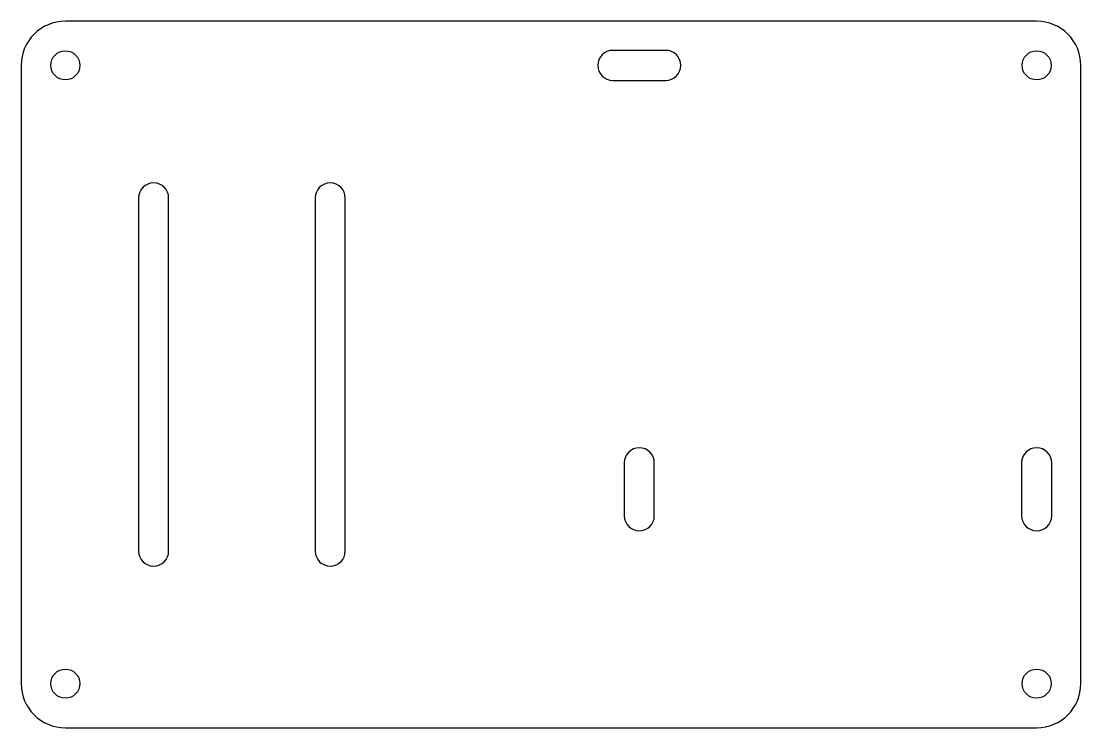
# Model space of a CAD drawing. Header units: millimetres. Extents: x 0 to 120, y -80 to 0.
import ezdxf

# ---------------------------------------------------------------- set-up
doc = ezdxf.new("R2010")
doc.units = ezdxf.units.MM

msp = doc.modelspace()

# ---------------------------------------------------------------- linework, layer by layer
at = {"color": 7, "linetype": 'Continuous', "lineweight": 25}
for p, q in [((115, 0), (5, 0)), ((73, -3.3), (67, -3.3)), ((0, -5), (0, -75)), ((120, -75), (120, -5)), ((67, -6.7), (73, -6.7)), ((13.3, -20), (13.3, -60)), ((16.7, -60), (16.7, -20)), ((33.3, -20), (33.3, -60)), ((36.7, -60), (36.7, -20)), ((68.3, -50), (68.3, -56)), ((71.7, -56), (71.7, -50)), ((113.3, -50), (113.3, -56)), ((116.7, -56), (116.7, -50)), ((5, -80), (115, -80))]:
    msp.add_line(p, q, dxfattribs=at)
for centre in [(5, -5), (115, -5), (5, -75), (115, -75)]:
    msp.add_circle(centre, 1.65, dxfattribs=at)
for centre, radius, start, end in [((5, -5), 5, 90, 180), ((115, -5), 5, 0, 90), ((67, -5), 1.7, 90, 270), ((73, -5), 1.7, 270, 90), ((15, -20), 1.7, 0, 180), ((35, -20), 1.7, 0, 180), ((70, -50), 1.7, 0, 180), ((115, -50), 1.7, 0, 180), ((70, -56), 1.7, 180, 0), ((115, -56), 1.7, 180, 0), ((15, -60), 1.7, 180, 0), ((35, -60), 1.7, 180, 0), ((5, -75), 5, 180, 270), ((115, -75), 5, 270, 0)]:
    msp.add_arc(centre, radius, start, end, dxfattribs=at)

doc.saveas('drawing.dxf')
